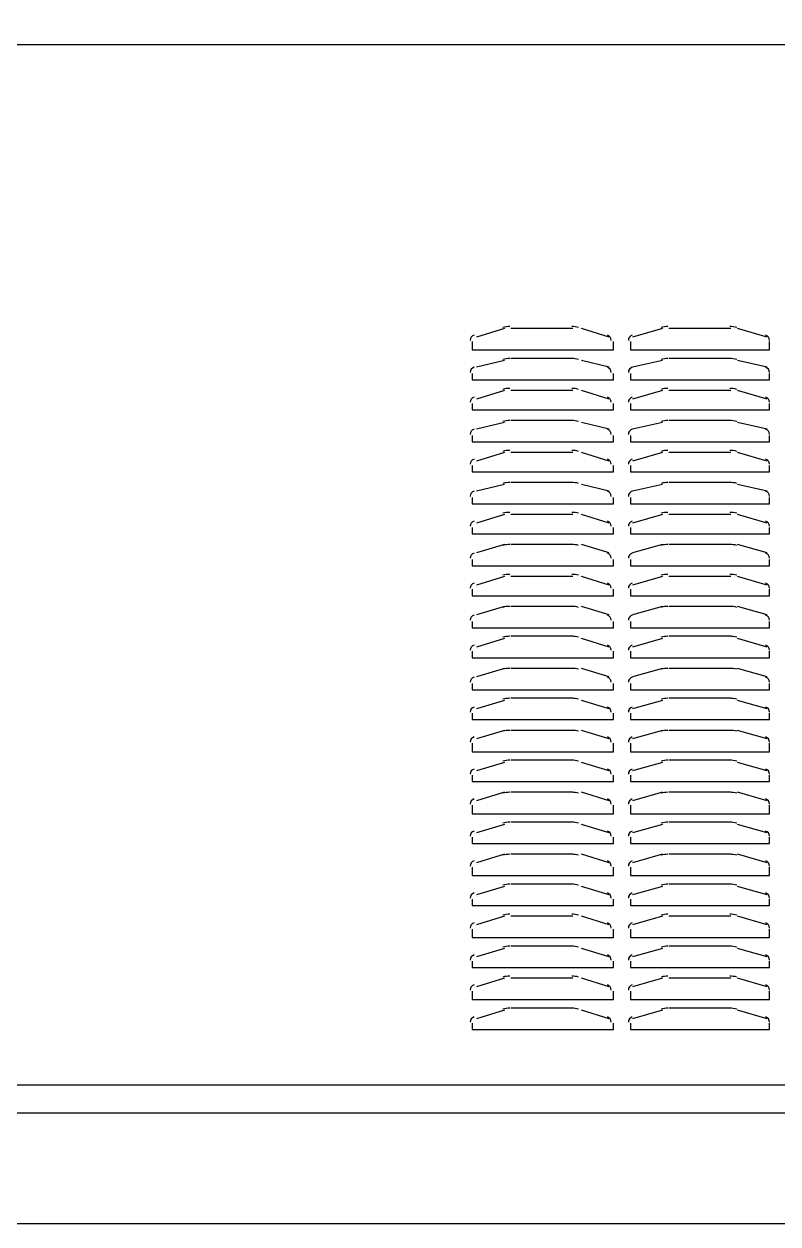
# Model space of a CAD drawing. Header units: millimetres. Extents: x 106699 to 122058, y 158555 to 162844.
# Drawn here: x 112678.2 to 112704.99, y 158624.5 to 158667.14 of the extents above; entities that cross this region are included whole.
import ezdxf

# ---------------------------------------------------------------- set-up
doc = ezdxf.new("R2010")
doc.units = ezdxf.units.MM
doc.layers.add('Layer 1', color=7, linetype='Continuous')

msp = doc.modelspace()

# ---------------------------------------------------------------- linework, layer by layer
at = {"layer": 'Layer 1', "color": 7, "lineweight": 25, "elevation": -0.139}
for points in [[(112651.412, 158666.421), (112801.336, 158666.421), (112801.336, 158693.231), (112651.412, 158693.231), (112651.412, 158666.421)], [(112654.905, 158666.421), (112723.905, 158666.421), (112723.905, 158629.433), (112654.905, 158629.433), (112654.905, 158666.421)], [(112695.272, 158656.32), (112694.285, 158656.016)], [(112697.703, 158656.32), (112695.5, 158656.32)], [(112698.994, 158656.016), (112698.007, 158656.32)], [(112700.893, 158656.32), (112699.829, 158656.016)], [(112703.323, 158656.32), (112701.121, 158656.32)], [(112704.614, 158656.016), (112703.551, 158656.32)], [(112694.133, 158655.864), (112694.133, 158655.56), (112699.146, 158655.56), (112699.146, 158655.864)], [(112699.753, 158655.864), (112699.753, 158655.56), (112704.69, 158655.56), (112704.69, 158655.864)], [(112697.703, 158655.256), (112695.5, 158655.256)], [(112703.323, 158655.256), (112701.121, 158655.256)], [(112695.272, 158655.18), (112694.285, 158654.952)], [(112698.994, 158654.952), (112698.007, 158655.18)], [(112700.893, 158655.18), (112699.829, 158654.952)], [(112704.614, 158654.952), (112703.551, 158655.18)], [(112694.133, 158654.725), (112694.133, 158654.497), (112699.146, 158654.497), (112699.146, 158654.725)], [(112699.753, 158654.725), (112699.753, 158654.497), (112704.69, 158654.497), (112704.69, 158654.725)], [(112695.272, 158654.117), (112694.285, 158653.813)], [(112697.703, 158654.117), (112695.5, 158654.117)], [(112698.994, 158653.813), (112698.007, 158654.117)], [(112700.893, 158654.117), (112699.829, 158653.813)], [(112703.323, 158654.117), (112701.121, 158654.117)], [(112704.614, 158653.813), (112703.551, 158654.117)], [(112694.133, 158653.661), (112694.133, 158653.433), (112699.146, 158653.433), (112699.146, 158653.661)], [(112699.753, 158653.661), (112699.753, 158653.433), (112704.69, 158653.433), (112704.69, 158653.661)], [(112695.272, 158652.978), (112694.285, 158652.75)], [(112697.703, 158653.054), (112695.5, 158653.054)], [(112698.994, 158652.75), (112698.007, 158652.978)], [(112700.893, 158652.978), (112699.829, 158652.75)], [(112703.323, 158653.054), (112701.121, 158653.054)], [(112704.614, 158652.75), (112703.551, 158652.978)], [(112694.133, 158652.522), (112694.133, 158652.294), (112699.146, 158652.294), (112699.146, 158652.522)], [(112699.753, 158652.522), (112699.753, 158652.294), (112704.69, 158652.294), (112704.69, 158652.522)], [(112695.272, 158651.915), (112694.285, 158651.611)], [(112697.703, 158651.915), (112695.5, 158651.915)], [(112698.994, 158651.611), (112698.007, 158651.915)], [(112700.893, 158651.915), (112699.829, 158651.611)], [(112703.323, 158651.915), (112701.121, 158651.915)], [(112704.614, 158651.611), (112703.551, 158651.915)], [(112694.133, 158651.459), (112694.133, 158651.231), (112699.146, 158651.231), (112699.146, 158651.459)], [(112699.753, 158651.459), (112699.753, 158651.231), (112704.69, 158651.231), (112704.69, 158651.459)], [(112695.272, 158650.775), (112694.285, 158650.547)], [(112697.703, 158650.851), (112695.5, 158650.851)], [(112698.994, 158650.547), (112698.007, 158650.775)], [(112700.893, 158650.775), (112699.829, 158650.547)], [(112703.323, 158650.851), (112701.121, 158650.851)], [(112704.614, 158650.547), (112703.551, 158650.775)], [(112694.133, 158650.32), (112694.133, 158650.092), (112699.146, 158650.092), (112699.146, 158650.32)], [(112699.753, 158650.32), (112699.753, 158650.092), (112704.69, 158650.092), (112704.69, 158650.32)], [(112695.272, 158649.712), (112694.285, 158649.408)], [(112697.703, 158649.712), (112695.5, 158649.712)], [(112698.994, 158649.408), (112698.007, 158649.712)], [(112700.893, 158649.712), (112699.829, 158649.408)], [(112703.323, 158649.712), (112701.121, 158649.712)], [(112704.614, 158649.408), (112703.551, 158649.712)], [(112694.133, 158649.256), (112694.133, 158649.028), (112699.146, 158649.028), (112699.146, 158649.256)], [(112699.753, 158649.256), (112699.753, 158649.028), (112704.69, 158649.028), (112704.69, 158649.256)], [(112695.272, 158648.649), (112694.285, 158648.345)], [(112697.703, 158648.649), (112695.5, 158648.649)], [(112698.994, 158648.345), (112698.007, 158648.649)], [(112700.893, 158648.649), (112699.829, 158648.345)], [(112703.323, 158648.649), (112701.121, 158648.649)], [(112704.614, 158648.345), (112703.551, 158648.649)], [(112694.133, 158648.117), (112694.133, 158647.889), (112699.146, 158647.889), (112699.146, 158648.117)], [(112699.753, 158648.117), (112699.753, 158647.889), (112704.69, 158647.889), (112704.69, 158648.117)], [(112695.272, 158647.509), (112694.285, 158647.206)], [(112697.703, 158647.509), (112695.5, 158647.509)], [(112698.994, 158647.206), (112698.007, 158647.509)], [(112700.893, 158647.509), (112699.829, 158647.206)], [(112703.323, 158647.509), (112701.121, 158647.509)], [(112704.614, 158647.206), (112703.551, 158647.509)], [(112694.133, 158647.054), (112694.133, 158646.826), (112699.146, 158646.826), (112699.146, 158647.054)], [(112699.753, 158647.054), (112699.753, 158646.826), (112704.69, 158646.826), (112704.69, 158647.054)], [(112695.272, 158646.446), (112694.285, 158646.142)], [(112697.703, 158646.446), (112695.5, 158646.446)], [(112698.994, 158646.142), (112698.007, 158646.446)], [(112700.893, 158646.446), (112699.829, 158646.142)], [(112703.323, 158646.446), (112701.121, 158646.446)], [(112704.614, 158646.142), (112703.551, 158646.446)], [(112694.133, 158645.915), (112694.133, 158645.687), (112699.146, 158645.687), (112699.146, 158645.915)], [(112699.753, 158645.915), (112699.753, 158645.687), (112704.69, 158645.687), (112704.69, 158645.915)], [(112695.272, 158645.307), (112694.285, 158645.003)], [(112697.703, 158645.383), (112695.5, 158645.383)], [(112698.994, 158645.003), (112698.007, 158645.307)], [(112700.893, 158645.307), (112699.829, 158645.003)], [(112703.323, 158645.383), (112701.121, 158645.383)], [(112704.614, 158645.003), (112703.551, 158645.307)], [(112694.133, 158644.851), (112694.133, 158644.623), (112699.146, 158644.623), (112699.146, 158644.851)], [(112699.753, 158644.851), (112699.753, 158644.623), (112704.69, 158644.623), (112704.69, 158644.851)], [(112695.272, 158644.244), (112694.285, 158643.94)], [(112697.703, 158644.244), (112695.5, 158644.244)], [(112698.994, 158643.94), (112698.007, 158644.244)], [(112700.893, 158644.244), (112699.829, 158643.94)], [(112703.323, 158644.244), (112701.121, 158644.244)], [(112704.614, 158643.94), (112703.551, 158644.244)], [(112694.133, 158643.712), (112694.133, 158643.484), (112699.146, 158643.484), (112699.146, 158643.712)], [(112699.753, 158643.712), (112699.753, 158643.484), (112704.69, 158643.484), (112704.69, 158643.712)], [(112695.272, 158643.104), (112694.285, 158642.801)], [(112697.703, 158643.18), (112695.5, 158643.18)], [(112698.994, 158642.801), (112698.007, 158643.104)], [(112700.893, 158643.104), (112699.829, 158642.801)], [(112703.323, 158643.18), (112701.121, 158643.18)], [(112704.614, 158642.801), (112703.551, 158643.104)], [(112694.133, 158642.649), (112694.133, 158642.421), (112699.146, 158642.421), (112699.146, 158642.649)], [(112699.753, 158642.649), (112699.753, 158642.421), (112704.69, 158642.421), (112704.69, 158642.649)], [(112695.272, 158642.041), (112694.285, 158641.737)], [(112697.703, 158642.041), (112695.5, 158642.041)], [(112698.994, 158641.737), (112698.007, 158642.041)], [(112700.893, 158642.041), (112699.829, 158641.737)], [(112703.323, 158642.041), (112701.121, 158642.041)], [(112704.614, 158641.737), (112703.551, 158642.041)], [(112694.133, 158641.585), (112694.133, 158641.282), (112699.146, 158641.282), (112699.146, 158641.585)], [(112699.753, 158641.585), (112699.753, 158641.282), (112704.69, 158641.282), (112704.69, 158641.585)], [(112695.272, 158640.902), (112694.285, 158640.598)], [(112697.703, 158640.978), (112695.5, 158640.978)], [(112698.994, 158640.598), (112698.007, 158640.902)], [(112700.893, 158640.902), (112699.829, 158640.598)], [(112703.323, 158640.978), (112701.121, 158640.978)], [(112704.614, 158640.598), (112703.551, 158640.902)], [(112694.133, 158640.446), (112694.133, 158640.218), (112699.146, 158640.218), (112699.146, 158640.446)], [(112699.753, 158640.446), (112699.753, 158640.218), (112704.69, 158640.218), (112704.69, 158640.446)], [(112695.272, 158639.839), (112694.285, 158639.535)], [(112697.703, 158639.839), (112695.5, 158639.839)], [(112698.994, 158639.535), (112698.007, 158639.839)], [(112700.893, 158639.839), (112699.829, 158639.535)], [(112703.323, 158639.839), (112701.121, 158639.839)], [(112704.614, 158639.535), (112703.551, 158639.839)], [(112694.133, 158639.383), (112694.133, 158639.079), (112699.146, 158639.079), (112699.146, 158639.383)], [(112699.753, 158639.383), (112699.753, 158639.079), (112704.69, 158639.079), (112704.69, 158639.383)], [(112695.272, 158638.699), (112694.285, 158638.396)], [(112697.703, 158638.775), (112695.5, 158638.775)], [(112698.994, 158638.396), (112698.007, 158638.699)], [(112700.893, 158638.699), (112699.829, 158638.396)], [(112703.323, 158638.775), (112701.121, 158638.775)], [(112704.614, 158638.396), (112703.551, 158638.699)], [(112694.133, 158638.244), (112694.133, 158638.016), (112699.146, 158638.016), (112699.146, 158638.244)], [(112699.753, 158638.244), (112699.753, 158638.016), (112704.69, 158638.016), (112704.69, 158638.244)], [(112695.272, 158637.636), (112694.285, 158637.332)], [(112697.703, 158637.636), (112695.5, 158637.636)], [(112698.994, 158637.332), (112698.007, 158637.636)], [(112700.893, 158637.636), (112699.829, 158637.332)], [(112703.323, 158637.636), (112701.121, 158637.636)], [(112704.614, 158637.332), (112703.551, 158637.636)], [(112694.133, 158637.18), (112694.133, 158636.877), (112699.146, 158636.877), (112699.146, 158637.18)], [(112699.753, 158637.18), (112699.753, 158636.877), (112704.69, 158636.877), (112704.69, 158637.18)], [(112695.272, 158636.497), (112694.285, 158636.193)], [(112697.703, 158636.573), (112695.5, 158636.573)], [(112698.994, 158636.193), (112698.007, 158636.497)], [(112700.893, 158636.497), (112699.829, 158636.193)], [(112703.323, 158636.573), (112701.121, 158636.573)], [(112704.614, 158636.193), (112703.551, 158636.497)], [(112694.133, 158636.041), (112694.133, 158635.813), (112699.146, 158635.813), (112699.146, 158636.041)], [(112699.753, 158636.041), (112699.753, 158635.813), (112704.69, 158635.813), (112704.69, 158636.041)], [(112695.272, 158635.433), (112694.285, 158635.13)], [(112697.703, 158635.433), (112695.5, 158635.433)], [(112698.994, 158635.13), (112698.007, 158635.433)], [(112700.893, 158635.433), (112699.829, 158635.13)], [(112703.323, 158635.433), (112701.121, 158635.433)], [(112704.614, 158635.13), (112703.551, 158635.433)], [(112694.133, 158634.978), (112694.133, 158634.674), (112699.146, 158634.674), (112699.146, 158634.978)], [(112699.753, 158634.978), (112699.753, 158634.674), (112704.69, 158634.674), (112704.69, 158634.978)], [(112697.703, 158634.37), (112695.5, 158634.37)], [(112703.323, 158634.37), (112701.121, 158634.37)], [(112695.272, 158634.294), (112694.285, 158633.99)], [(112698.994, 158633.99), (112698.007, 158634.294)], [(112700.893, 158634.294), (112699.829, 158633.99)], [(112704.614, 158633.99), (112703.551, 158634.294)], [(112694.133, 158633.839), (112694.133, 158633.611), (112699.146, 158633.611), (112699.146, 158633.839)], [(112699.753, 158633.839), (112699.753, 158633.611), (112704.69, 158633.611), (112704.69, 158633.839)], [(112695.272, 158633.231), (112694.285, 158632.927)], [(112697.703, 158633.231), (112695.5, 158633.231)], [(112698.994, 158632.927), (112698.007, 158633.231)], [(112700.893, 158633.231), (112699.829, 158632.927)], [(112703.323, 158633.231), (112701.121, 158633.231)], [(112704.614, 158632.927), (112703.551, 158633.231)], [(112694.133, 158632.775), (112694.133, 158632.471), (112699.146, 158632.471), (112699.146, 158632.775)], [(112699.753, 158632.775), (112699.753, 158632.471), (112704.69, 158632.471), (112704.69, 158632.775)], [(112695.272, 158632.092), (112694.285, 158631.788)], [(112697.703, 158632.168), (112695.5, 158632.168)], [(112698.994, 158631.788), (112698.007, 158632.092)], [(112700.893, 158632.092), (112699.829, 158631.788)], [(112703.323, 158632.168), (112701.121, 158632.168)], [(112704.614, 158631.788), (112703.551, 158632.092)], [(112694.133, 158631.636), (112694.133, 158631.408), (112699.146, 158631.408), (112699.146, 158631.636)], [(112699.753, 158631.636), (112699.753, 158631.408), (112704.69, 158631.408), (112704.69, 158631.636)], [(112723.905, 158629.433), (112654.905, 158629.433)], [(112651.412, 158628.446), (112801.336, 158628.446), (112801.336, 158624.497), (112651.412, 158624.497), (112651.412, 158628.446)]]:
    msp.add_lwpolyline(points, dxfattribs=at)
at = {"layer": 'Layer 1', "color": 8, "lineweight": 25, "true_color": 0x808080}
for points in [[(112694.195, 158656.084, -0.139), (112694.113, 158656.061, -0.139), (112694.057, 158655.986, -0.139), (112694.057, 158655.902, -0.139)], [(112695.462, 158656.396, -0.139), (112695.381, 158656.396, -0.139), (112695.299, 158656.384, -0.139), (112695.221, 158656.361, -0.139)], [(112697.906, 158656.361, -0.139), (112697.828, 158656.384, -0.139), (112697.747, 158656.396, -0.139), (112697.665, 158656.396, -0.139)], [(112699.07, 158655.902, -0.139), (112699.07, 158655.986, -0.139), (112699.014, 158656.061, -0.139), (112698.933, 158656.084, -0.139)], [(112699.815, 158656.084, -0.139), (112699.734, 158656.061, -0.139), (112699.677, 158655.986, -0.139), (112699.677, 158655.902, -0.139)], [(112701.083, 158656.396, -0.139), (112701.001, 158656.396, -0.139), (112700.92, 158656.384, -0.139), (112700.841, 158656.361, -0.139)], [(112703.526, 158656.361, -0.139), (112703.448, 158656.384, -0.139), (112703.367, 158656.396, -0.139), (112703.285, 158656.396, -0.139)], [(112704.69, 158655.902, -0.139), (112704.69, 158655.986, -0.139), (112704.634, 158656.061, -0.139), (112704.553, 158656.084, -0.139)], [(112695.462, 158655.256, -0.139), (112695.381, 158655.256, -0.139), (112695.299, 158655.245, -0.139), (112695.221, 158655.222, -0.139)], [(112697.906, 158655.222, -0.139), (112697.828, 158655.245, -0.139), (112697.747, 158655.256, -0.139), (112697.665, 158655.256, -0.139)], [(112701.083, 158655.256, -0.139), (112701.001, 158655.256, -0.139), (112700.92, 158655.245, -0.139), (112700.841, 158655.222, -0.139)], [(112703.526, 158655.222, -0.139), (112703.448, 158655.245, -0.139), (112703.367, 158655.256, -0.139), (112703.285, 158655.256, -0.139)], [(112694.195, 158654.945, -0.139), (112694.113, 158654.922, -0.139), (112694.057, 158654.847, -0.139), (112694.057, 158654.763, -0.139)], [(112699.07, 158654.763, -0.139), (112699.07, 158654.847, -0.139), (112699.014, 158654.922, -0.139), (112698.933, 158654.945, -0.139)], [(112699.815, 158654.945, -0.139), (112699.734, 158654.922, -0.139), (112699.677, 158654.847, -0.139), (112699.677, 158654.763, -0.139)], [(112704.69, 158654.763, -0.139), (112704.69, 158654.847, -0.139), (112704.634, 158654.922, -0.139), (112704.553, 158654.945, -0.139)], [(112695.462, 158654.193, -0.139), (112695.381, 158654.193, -0.139), (112695.299, 158654.182, -0.139), (112695.221, 158654.159, -0.139)], [(112697.906, 158654.159, -0.139), (112697.828, 158654.182, -0.139), (112697.747, 158654.193, -0.139), (112697.665, 158654.193, -0.139)], [(112701.083, 158654.193, -0.139), (112701.001, 158654.193, -0.139), (112700.92, 158654.182, -0.139), (112700.841, 158654.159, -0.139)], [(112703.526, 158654.159, -0.139), (112703.448, 158654.182, -0.139), (112703.367, 158654.193, -0.139), (112703.285, 158654.193, -0.139)], [(112694.195, 158653.882, -0.139), (112694.113, 158653.858, -0.139), (112694.057, 158653.784, -0.139), (112694.057, 158653.699, -0.139)], [(112699.07, 158653.699, -0.139), (112699.07, 158653.784, -0.139), (112699.014, 158653.858, -0.139), (112698.933, 158653.882, -0.139)], [(112699.815, 158653.882, -0.139), (112699.734, 158653.858, -0.139), (112699.677, 158653.784, -0.139), (112699.677, 158653.699, -0.139)], [(112704.69, 158653.699, -0.139), (112704.69, 158653.784, -0.139), (112704.634, 158653.858, -0.139), (112704.553, 158653.882, -0.139)], [(112694.195, 158652.743, -0.139), (112694.113, 158652.719, -0.139), (112694.057, 158652.645, -0.139), (112694.057, 158652.56, -0.139)], [(112695.462, 158653.054, -0.139), (112695.381, 158653.054, -0.139), (112695.299, 158653.042, -0.139), (112695.221, 158653.02, -0.139)], [(112697.906, 158653.02, -0.139), (112697.828, 158653.042, -0.139), (112697.747, 158653.054, -0.139), (112697.665, 158653.054, -0.139)], [(112699.07, 158652.56, -0.139), (112699.07, 158652.645, -0.139), (112699.014, 158652.719, -0.139), (112698.933, 158652.743, -0.139)], [(112699.815, 158652.743, -0.139), (112699.734, 158652.719, -0.139), (112699.677, 158652.645, -0.139), (112699.677, 158652.56, -0.139)], [(112701.083, 158653.054, -0.139), (112701.001, 158653.054, -0.139), (112700.92, 158653.042, -0.139), (112700.841, 158653.02, -0.139)], [(112703.526, 158653.02, -0.139), (112703.448, 158653.042, -0.139), (112703.367, 158653.054, -0.139), (112703.285, 158653.054, -0.139)], [(112704.69, 158652.56, -0.139), (112704.69, 158652.645, -0.139), (112704.634, 158652.719, -0.139), (112704.553, 158652.743, -0.139)], [(112695.462, 158651.99, -0.139), (112695.381, 158651.99, -0.139), (112695.299, 158651.979, -0.139), (112695.221, 158651.956, -0.139)], [(112697.906, 158651.956, -0.139), (112697.828, 158651.979, -0.139), (112697.747, 158651.99, -0.139), (112697.665, 158651.99, -0.139)], [(112701.083, 158651.99, -0.139), (112701.001, 158651.99, -0.139), (112700.92, 158651.979, -0.139), (112700.841, 158651.956, -0.139)], [(112703.526, 158651.956, -0.139), (112703.448, 158651.979, -0.139), (112703.367, 158651.99, -0.139), (112703.285, 158651.99, -0.139)], [(112694.195, 158651.679, -0.139), (112694.113, 158651.656, -0.139), (112694.057, 158651.581, -0.139), (112694.057, 158651.497, -0.139)], [(112699.07, 158651.497, -0.139), (112699.07, 158651.581, -0.139), (112699.014, 158651.656, -0.139), (112698.933, 158651.679, -0.139)], [(112699.815, 158651.679, -0.139), (112699.734, 158651.656, -0.139), (112699.677, 158651.581, -0.139), (112699.677, 158651.497, -0.139)], [(112704.69, 158651.497, -0.139), (112704.69, 158651.581, -0.139), (112704.634, 158651.656, -0.139), (112704.553, 158651.679, -0.139)], [(112694.195, 158650.54, -0.139), (112694.113, 158650.517, -0.139), (112694.057, 158650.442, -0.139), (112694.057, 158650.358, -0.139)], [(112695.462, 158650.851, -0.139), (112695.381, 158650.851, -0.139), (112695.299, 158650.84, -0.139), (112695.221, 158650.817, -0.139)], [(112697.906, 158650.817, -0.139), (112697.828, 158650.84, -0.139), (112697.747, 158650.851, -0.139), (112697.665, 158650.851, -0.139)], [(112699.07, 158650.358, -0.139), (112699.07, 158650.442, -0.139), (112699.014, 158650.517, -0.139), (112698.933, 158650.54, -0.139)], [(112699.815, 158650.54, -0.139), (112699.734, 158650.517, -0.139), (112699.677, 158650.442, -0.139), (112699.677, 158650.358, -0.139)], [(112701.083, 158650.851, -0.139), (112701.001, 158650.851, -0.139), (112700.92, 158650.84, -0.139), (112700.841, 158650.817, -0.139)], [(112703.526, 158650.817, -0.139), (112703.448, 158650.84, -0.139), (112703.367, 158650.851, -0.139), (112703.285, 158650.851, -0.139)], [(112704.69, 158650.358, -0.139), (112704.69, 158650.442, -0.139), (112704.634, 158650.517, -0.139), (112704.553, 158650.54, -0.139)], [(112695.462, 158649.788, -0.139), (112695.381, 158649.788, -0.139), (112695.299, 158649.776, -0.139), (112695.221, 158649.754, -0.139)], [(112697.906, 158649.754, -0.139), (112697.828, 158649.776, -0.139), (112697.747, 158649.788, -0.139), (112697.665, 158649.788, -0.139)], [(112701.083, 158649.788, -0.139), (112701.001, 158649.788, -0.139), (112700.92, 158649.776, -0.139), (112700.841, 158649.754, -0.139)], [(112703.526, 158649.754, -0.139), (112703.448, 158649.776, -0.139), (112703.367, 158649.788, -0.139), (112703.285, 158649.788, -0.139)], [(112694.195, 158649.477, -0.139), (112694.113, 158649.453, -0.139), (112694.057, 158649.379, -0.139), (112694.057, 158649.294, -0.139)], [(112699.07, 158649.294, -0.139), (112699.07, 158649.379, -0.139), (112699.014, 158649.453, -0.139), (112698.933, 158649.477, -0.139)], [(112699.815, 158649.477, -0.139), (112699.734, 158649.453, -0.139), (112699.677, 158649.379, -0.139), (112699.677, 158649.294, -0.139)], [(112704.69, 158649.294, -0.139), (112704.69, 158649.379, -0.139), (112704.634, 158649.453, -0.139), (112704.553, 158649.477, -0.139)], [(112695.462, 158648.649, -0.139), (112695.381, 158648.649, -0.139), (112695.299, 158648.637, -0.139), (112695.221, 158648.615, -0.139)], [(112697.906, 158648.615, -0.139), (112697.828, 158648.637, -0.139), (112697.747, 158648.649, -0.139), (112697.665, 158648.649, -0.139)], [(112701.083, 158648.649, -0.139), (112701.001, 158648.649, -0.139), (112700.92, 158648.637, -0.139), (112700.841, 158648.615, -0.139)], [(112703.526, 158648.615, -0.139), (112703.448, 158648.637, -0.139), (112703.367, 158648.649, -0.139), (112703.285, 158648.649, -0.139)], [(112694.195, 158648.337, -0.139), (112694.113, 158648.314, -0.139), (112694.057, 158648.24, -0.139), (112694.057, 158648.155, -0.139)], [(112699.07, 158648.155, -0.139), (112699.07, 158648.24, -0.139), (112699.014, 158648.314, -0.139), (112698.933, 158648.337, -0.139)], [(112699.815, 158648.337, -0.139), (112699.734, 158648.314, -0.139), (112699.677, 158648.24, -0.139), (112699.677, 158648.155, -0.139)], [(112704.69, 158648.155, -0.139), (112704.69, 158648.24, -0.139), (112704.634, 158648.314, -0.139), (112704.553, 158648.337, -0.139)], [(112695.462, 158647.585, -0.139), (112695.381, 158647.585, -0.139), (112695.299, 158647.574, -0.139), (112695.221, 158647.551, -0.139)], [(112697.906, 158647.551, -0.139), (112697.828, 158647.574, -0.139), (112697.747, 158647.585, -0.139), (112697.665, 158647.585, -0.139)], [(112701.083, 158647.585, -0.139), (112701.001, 158647.585, -0.139), (112700.92, 158647.574, -0.139), (112700.841, 158647.551, -0.139)], [(112703.526, 158647.551, -0.139), (112703.448, 158647.574, -0.139), (112703.367, 158647.585, -0.139), (112703.285, 158647.585, -0.139)], [(112694.195, 158647.274, -0.139), (112694.113, 158647.251, -0.139), (112694.057, 158647.176, -0.139), (112694.057, 158647.092, -0.139)], [(112699.07, 158647.092, -0.139), (112699.07, 158647.176, -0.139), (112699.014, 158647.251, -0.139), (112698.933, 158647.274, -0.139)], [(112699.815, 158647.274, -0.139), (112699.734, 158647.251, -0.139), (112699.677, 158647.176, -0.139), (112699.677, 158647.092, -0.139)], [(112704.69, 158647.092, -0.139), (112704.69, 158647.176, -0.139), (112704.634, 158647.251, -0.139), (112704.553, 158647.274, -0.139)], [(112695.462, 158646.446, -0.139), (112695.381, 158646.446, -0.139), (112695.299, 158646.435, -0.139), (112695.221, 158646.412, -0.139)], [(112697.906, 158646.412, -0.139), (112697.828, 158646.435, -0.139), (112697.747, 158646.446, -0.139), (112697.665, 158646.446, -0.139)], [(112701.083, 158646.446, -0.139), (112701.001, 158646.446, -0.139), (112700.92, 158646.435, -0.139), (112700.841, 158646.412, -0.139)], [(112703.526, 158646.412, -0.139), (112703.448, 158646.435, -0.139), (112703.367, 158646.446, -0.139), (112703.285, 158646.446, -0.139)], [(112694.195, 158646.135, -0.139), (112694.113, 158646.112, -0.139), (112694.057, 158646.037, -0.139), (112694.057, 158645.952, -0.139)], [(112699.07, 158645.952, -0.139), (112699.07, 158646.037, -0.139), (112699.014, 158646.112, -0.139), (112698.933, 158646.135, -0.139)], [(112699.815, 158646.135, -0.139), (112699.734, 158646.112, -0.139), (112699.677, 158646.037, -0.139), (112699.677, 158645.952, -0.139)], [(112704.69, 158645.952, -0.139), (112704.69, 158646.037, -0.139), (112704.634, 158646.112, -0.139), (112704.553, 158646.135, -0.139)], [(112694.195, 158645.072, -0.139), (112694.113, 158645.048, -0.139), (112694.057, 158644.974, -0.139), (112694.057, 158644.889, -0.139)], [(112695.462, 158645.383, -0.139), (112695.381, 158645.383, -0.139), (112695.299, 158645.371, -0.139), (112695.221, 158645.349, -0.139)], [(112697.906, 158645.349, -0.139), (112697.828, 158645.371, -0.139), (112697.747, 158645.383, -0.139), (112697.665, 158645.383, -0.139)], [(112699.07, 158644.889, -0.139), (112699.07, 158644.974, -0.139), (112699.014, 158645.048, -0.139), (112698.933, 158645.072, -0.139)], [(112699.815, 158645.072, -0.139), (112699.734, 158645.048, -0.139), (112699.677, 158644.974, -0.139), (112699.677, 158644.889, -0.139)], [(112701.083, 158645.383, -0.139), (112701.001, 158645.383, -0.139), (112700.92, 158645.371, -0.139), (112700.841, 158645.349, -0.139)], [(112703.526, 158645.349, -0.139), (112703.448, 158645.371, -0.139), (112703.367, 158645.383, -0.139), (112703.285, 158645.383, -0.139)], [(112704.69, 158644.889, -0.139), (112704.69, 158644.974, -0.139), (112704.634, 158645.048, -0.139), (112704.553, 158645.072, -0.139)], [(112695.462, 158644.244, -0.139), (112695.381, 158644.244, -0.139), (112695.299, 158644.232, -0.139), (112695.221, 158644.21, -0.139)], [(112697.906, 158644.21, -0.139), (112697.828, 158644.232, -0.139), (112697.747, 158644.244, -0.139), (112697.665, 158644.244, -0.139)], [(112701.083, 158644.244, -0.139), (112701.001, 158644.244, -0.139), (112700.92, 158644.232, -0.139), (112700.841, 158644.21, -0.139)], [(112703.526, 158644.21, -0.139), (112703.448, 158644.232, -0.139), (112703.367, 158644.244, -0.139), (112703.285, 158644.244, -0.139)], [(112694.195, 158643.932, -0.139), (112694.113, 158643.909, -0.139), (112694.057, 158643.835, -0.139), (112694.057, 158643.75, -0.139)], [(112699.07, 158643.75, -0.139), (112699.07, 158643.835, -0.139), (112699.014, 158643.909, -0.139), (112698.933, 158643.932, -0.139)], [(112699.815, 158643.932, -0.139), (112699.734, 158643.909, -0.139), (112699.677, 158643.835, -0.139), (112699.677, 158643.75, -0.139)], [(112704.69, 158643.75, -0.139), (112704.69, 158643.835, -0.139), (112704.634, 158643.909, -0.139), (112704.553, 158643.932, -0.139)], [(112694.195, 158642.869, -0.139), (112694.113, 158642.846, -0.139), (112694.057, 158642.771, -0.139), (112694.057, 158642.687, -0.139)], [(112695.462, 158643.18, -0.139), (112695.381, 158643.18, -0.139), (112695.299, 158643.169, -0.139), (112695.221, 158643.146, -0.139)], [(112697.906, 158643.146, -0.139), (112697.828, 158643.169, -0.139), (112697.747, 158643.18, -0.139), (112697.665, 158643.18, -0.139)], [(112699.07, 158642.687, -0.139), (112699.07, 158642.771, -0.139), (112699.014, 158642.846, -0.139), (112698.933, 158642.869, -0.139)], [(112699.815, 158642.869, -0.139), (112699.734, 158642.846, -0.139), (112699.677, 158642.771, -0.139), (112699.677, 158642.687, -0.139)], [(112701.083, 158643.18, -0.139), (112701.001, 158643.18, -0.139), (112700.92, 158643.169, -0.139), (112700.841, 158643.146, -0.139)], [(112703.526, 158643.146, -0.139), (112703.448, 158643.169, -0.139), (112703.367, 158643.18, -0.139), (112703.285, 158643.18, -0.139)], [(112704.69, 158642.687, -0.139), (112704.69, 158642.771, -0.139), (112704.634, 158642.846, -0.139), (112704.553, 158642.869, -0.139)], [(112695.462, 158642.041, -0.139), (112695.381, 158642.041, -0.139), (112695.299, 158642.03, -0.139), (112695.221, 158642.007, -0.139)], [(112697.906, 158642.007, -0.139), (112697.828, 158642.03, -0.139), (112697.747, 158642.041, -0.139), (112697.665, 158642.041, -0.139)], [(112701.083, 158642.041, -0.139), (112701.001, 158642.041, -0.139), (112700.92, 158642.03, -0.139), (112700.841, 158642.007, -0.139)], [(112703.526, 158642.007, -0.139), (112703.448, 158642.03, -0.139), (112703.367, 158642.041, -0.139), (112703.285, 158642.041, -0.139)], [(112694.195, 158641.806, -0.139), (112694.113, 158641.782, -0.139), (112694.057, 158641.708, -0.139), (112694.057, 158641.623, -0.139)], [(112699.07, 158641.623, -0.139), (112699.07, 158641.708, -0.139), (112699.014, 158641.782, -0.139), (112698.933, 158641.806, -0.139)], [(112699.815, 158641.806, -0.139), (112699.734, 158641.782, -0.139), (112699.677, 158641.708, -0.139), (112699.677, 158641.623, -0.139)], [(112704.69, 158641.623, -0.139), (112704.69, 158641.708, -0.139), (112704.634, 158641.782, -0.139), (112704.553, 158641.806, -0.139)], [(112695.462, 158640.978, -0.139), (112695.381, 158640.978, -0.139), (112695.299, 158640.966, -0.139), (112695.221, 158640.944, -0.139)], [(112697.906, 158640.944, -0.139), (112697.828, 158640.966, -0.139), (112697.747, 158640.978, -0.139), (112697.665, 158640.978, -0.139)], [(112701.083, 158640.978, -0.139), (112701.001, 158640.978, -0.139), (112700.92, 158640.966, -0.139), (112700.841, 158640.944, -0.139)], [(112703.526, 158640.944, -0.139), (112703.448, 158640.966, -0.139), (112703.367, 158640.978, -0.139), (112703.285, 158640.978, -0.139)], [(112694.195, 158640.667, -0.139), (112694.113, 158640.643, -0.139), (112694.057, 158640.569, -0.139), (112694.057, 158640.484, -0.139)], [(112699.07, 158640.484, -0.139), (112699.07, 158640.569, -0.139), (112699.014, 158640.643, -0.139), (112698.933, 158640.667, -0.139)], [(112699.815, 158640.667, -0.139), (112699.734, 158640.643, -0.139), (112699.677, 158640.569, -0.139), (112699.677, 158640.484, -0.139)], [(112704.69, 158640.484, -0.139), (112704.69, 158640.569, -0.139), (112704.634, 158640.643, -0.139), (112704.553, 158640.667, -0.139)], [(112694.195, 158639.603, -0.139), (112694.113, 158639.58, -0.139), (112694.057, 158639.505, -0.139), (112694.057, 158639.421, -0.139)], [(112695.462, 158639.839, -0.139), (112695.381, 158639.839, -0.139), (112695.299, 158639.827, -0.139), (112695.221, 158639.805, -0.139)], [(112697.906, 158639.805, -0.139), (112697.828, 158639.827, -0.139), (112697.747, 158639.839, -0.139), (112697.665, 158639.839, -0.139)], [(112699.07, 158639.421, -0.139), (112699.07, 158639.505, -0.139), (112699.014, 158639.58, -0.139), (112698.933, 158639.603, -0.139)], [(112699.815, 158639.603, -0.139), (112699.734, 158639.58, -0.139), (112699.677, 158639.505, -0.139), (112699.677, 158639.421, -0.139)], [(112701.083, 158639.839, -0.139), (112701.001, 158639.839, -0.139), (112700.92, 158639.827, -0.139), (112700.841, 158639.805, -0.139)], [(112703.526, 158639.805, -0.139), (112703.448, 158639.827, -0.139), (112703.367, 158639.839, -0.139), (112703.285, 158639.839, -0.139)], [(112704.69, 158639.421, -0.139), (112704.69, 158639.505, -0.139), (112704.634, 158639.58, -0.139), (112704.553, 158639.603, -0.139)], [(112695.462, 158638.775, -0.139), (112695.381, 158638.775, -0.139), (112695.299, 158638.764, -0.139), (112695.221, 158638.741, -0.139)], [(112697.906, 158638.741, -0.139), (112697.828, 158638.764, -0.139), (112697.747, 158638.775, -0.139), (112697.665, 158638.775, -0.139)], [(112701.083, 158638.775, -0.139), (112701.001, 158638.775, -0.139), (112700.92, 158638.764, -0.139), (112700.841, 158638.741, -0.139)], [(112703.526, 158638.741, -0.139), (112703.448, 158638.764, -0.139), (112703.367, 158638.775, -0.139), (112703.285, 158638.775, -0.139)], [(112694.195, 158638.464, -0.139), (112694.113, 158638.441, -0.139), (112694.057, 158638.366, -0.139), (112694.057, 158638.282, -0.139)], [(112699.07, 158638.282, -0.139), (112699.07, 158638.366, -0.139), (112699.014, 158638.441, -0.139), (112698.933, 158638.464, -0.139)], [(112699.815, 158638.464, -0.139), (112699.734, 158638.441, -0.139), (112699.677, 158638.366, -0.139), (112699.677, 158638.282, -0.139)], [(112704.69, 158638.282, -0.139), (112704.69, 158638.366, -0.139), (112704.634, 158638.441, -0.139), (112704.553, 158638.464, -0.139)], [(112694.195, 158637.401, -0.139), (112694.113, 158637.377, -0.139), (112694.057, 158637.303, -0.139), (112694.057, 158637.218, -0.139)], [(112695.462, 158637.636, -0.139), (112695.381, 158637.636, -0.139), (112695.299, 158637.625, -0.139), (112695.221, 158637.602, -0.139)], [(112697.906, 158637.602, -0.139), (112697.828, 158637.625, -0.139), (112697.747, 158637.636, -0.139), (112697.665, 158637.636, -0.139)], [(112699.07, 158637.218, -0.139), (112699.07, 158637.303, -0.139), (112699.014, 158637.377, -0.139), (112698.933, 158637.401, -0.139)], [(112699.815, 158637.401, -0.139), (112699.734, 158637.377, -0.139), (112699.677, 158637.303, -0.139), (112699.677, 158637.218, -0.139)], [(112701.083, 158637.636, -0.139), (112701.001, 158637.636, -0.139), (112700.92, 158637.625, -0.139), (112700.841, 158637.602, -0.139)], [(112703.526, 158637.602, -0.139), (112703.448, 158637.625, -0.139), (112703.367, 158637.636, -0.139), (112703.285, 158637.636, -0.139)], [(112704.69, 158637.218, -0.139), (112704.69, 158637.303, -0.139), (112704.634, 158637.377, -0.139), (112704.553, 158637.401, -0.139)], [(112695.462, 158636.573, -0.139), (112695.381, 158636.573, -0.139), (112695.299, 158636.561, -0.139), (112695.221, 158636.539, -0.139)], [(112697.906, 158636.539, -0.139), (112697.828, 158636.561, -0.139), (112697.747, 158636.573, -0.139), (112697.665, 158636.573, -0.139)], [(112701.083, 158636.573, -0.139), (112701.001, 158636.573, -0.139), (112700.92, 158636.561, -0.139), (112700.841, 158636.539, -0.139)], [(112703.526, 158636.539, -0.139), (112703.448, 158636.561, -0.139), (112703.367, 158636.573, -0.139), (112703.285, 158636.573, -0.139)], [(112694.195, 158636.262, -0.139), (112694.113, 158636.238, -0.139), (112694.057, 158636.164, -0.139), (112694.057, 158636.079, -0.139)], [(112699.07, 158636.079, -0.139), (112699.07, 158636.164, -0.139), (112699.014, 158636.238, -0.139), (112698.933, 158636.262, -0.139)], [(112699.815, 158636.262, -0.139), (112699.734, 158636.238, -0.139), (112699.677, 158636.164, -0.139), (112699.677, 158636.079, -0.139)], [(112704.69, 158636.079, -0.139), (112704.69, 158636.164, -0.139), (112704.634, 158636.238, -0.139), (112704.553, 158636.262, -0.139)], [(112694.195, 158635.198, -0.139), (112694.113, 158635.175, -0.139), (112694.057, 158635.1, -0.139), (112694.057, 158635.016, -0.139)], [(112695.462, 158635.509, -0.139), (112695.381, 158635.509, -0.139), (112695.299, 158635.498, -0.139), (112695.221, 158635.475, -0.139)], [(112697.906, 158635.475, -0.139), (112697.828, 158635.498, -0.139), (112697.747, 158635.509, -0.139), (112697.665, 158635.509, -0.139)], [(112699.07, 158635.016, -0.139), (112699.07, 158635.1, -0.139), (112699.014, 158635.175, -0.139), (112698.933, 158635.198, -0.139)], [(112699.815, 158635.198, -0.139), (112699.734, 158635.175, -0.139), (112699.677, 158635.1, -0.139), (112699.677, 158635.016, -0.139)], [(112701.083, 158635.509, -0.139), (112701.001, 158635.509, -0.139), (112700.92, 158635.498, -0.139), (112700.841, 158635.475, -0.139)], [(112703.526, 158635.475, -0.139), (112703.448, 158635.498, -0.139), (112703.367, 158635.509, -0.139), (112703.285, 158635.509, -0.139)], [(112704.69, 158635.016, -0.139), (112704.69, 158635.1, -0.139), (112704.634, 158635.175, -0.139), (112704.553, 158635.198, -0.139)], [(112695.462, 158634.37, -0.139), (112695.381, 158634.37, -0.139), (112695.299, 158634.359, -0.139), (112695.221, 158634.336, -0.139)], [(112697.906, 158634.336, -0.139), (112697.828, 158634.359, -0.139), (112697.747, 158634.37, -0.139), (112697.665, 158634.37, -0.139)], [(112701.083, 158634.37, -0.139), (112701.001, 158634.37, -0.139), (112700.92, 158634.359, -0.139), (112700.841, 158634.336, -0.139)], [(112703.526, 158634.336, -0.139), (112703.448, 158634.359, -0.139), (112703.367, 158634.37, -0.139), (112703.285, 158634.37, -0.139)], [(112694.195, 158634.059, -0.139), (112694.113, 158634.036, -0.139), (112694.057, 158633.961, -0.139), (112694.057, 158633.877, -0.139)], [(112699.07, 158633.877, -0.139), (112699.07, 158633.961, -0.139), (112699.014, 158634.036, -0.139), (112698.933, 158634.059, -0.139)], [(112699.815, 158634.059, -0.139), (112699.734, 158634.036, -0.139), (112699.677, 158633.961, -0.139), (112699.677, 158633.877, -0.139)], [(112704.69, 158633.877, -0.139), (112704.69, 158633.961, -0.139), (112704.634, 158634.036, -0.139), (112704.553, 158634.059, -0.139)], [(112695.462, 158633.307, -0.139), (112695.381, 158633.307, -0.139), (112695.299, 158633.295, -0.139), (112695.221, 158633.273, -0.139)], [(112697.906, 158633.273, -0.139), (112697.828, 158633.295, -0.139), (112697.747, 158633.307, -0.139), (112697.665, 158633.307, -0.139)], [(112701.083, 158633.307, -0.139), (112701.001, 158633.307, -0.139), (112700.92, 158633.295, -0.139), (112700.841, 158633.273, -0.139)], [(112703.526, 158633.273, -0.139), (112703.448, 158633.295, -0.139), (112703.367, 158633.307, -0.139), (112703.285, 158633.307, -0.139)], [(112694.195, 158632.996, -0.139), (112694.113, 158632.972, -0.139), (112694.057, 158632.898, -0.139), (112694.057, 158632.813, -0.139)], [(112699.07, 158632.813, -0.139), (112699.07, 158632.898, -0.139), (112699.014, 158632.972, -0.139), (112698.933, 158632.996, -0.139)], [(112699.815, 158632.996, -0.139), (112699.734, 158632.972, -0.139), (112699.677, 158632.898, -0.139), (112699.677, 158632.813, -0.139)], [(112704.69, 158632.813, -0.139), (112704.69, 158632.898, -0.139), (112704.634, 158632.972, -0.139), (112704.553, 158632.996, -0.139)], [(112694.195, 158631.856, -0.139), (112694.113, 158631.833, -0.139), (112694.057, 158631.759, -0.139), (112694.057, 158631.674, -0.139)], [(112695.462, 158632.168, -0.139), (112695.381, 158632.168, -0.139), (112695.299, 158632.156, -0.139), (112695.221, 158632.134, -0.139)], [(112697.906, 158632.134, -0.139), (112697.828, 158632.156, -0.139), (112697.747, 158632.168, -0.139), (112697.665, 158632.168, -0.139)], [(112699.07, 158631.674, -0.139), (112699.07, 158631.759, -0.139), (112699.014, 158631.833, -0.139), (112698.933, 158631.856, -0.139)], [(112699.815, 158631.856, -0.139), (112699.734, 158631.833, -0.139), (112699.677, 158631.759, -0.139), (112699.677, 158631.674, -0.139)], [(112701.083, 158632.168, -0.139), (112701.001, 158632.168, -0.139), (112700.92, 158632.156, -0.139), (112700.841, 158632.134, -0.139)], [(112703.526, 158632.134, -0.139), (112703.448, 158632.156, -0.139), (112703.367, 158632.168, -0.139), (112703.285, 158632.168, -0.139)], [(112704.69, 158631.674, -0.139), (112704.69, 158631.759, -0.139), (112704.634, 158631.833, -0.139), (112704.553, 158631.856, -0.139)]]:
    msp.add_open_spline(points, degree=3, dxfattribs=at)

doc.saveas('drawing.dxf')
